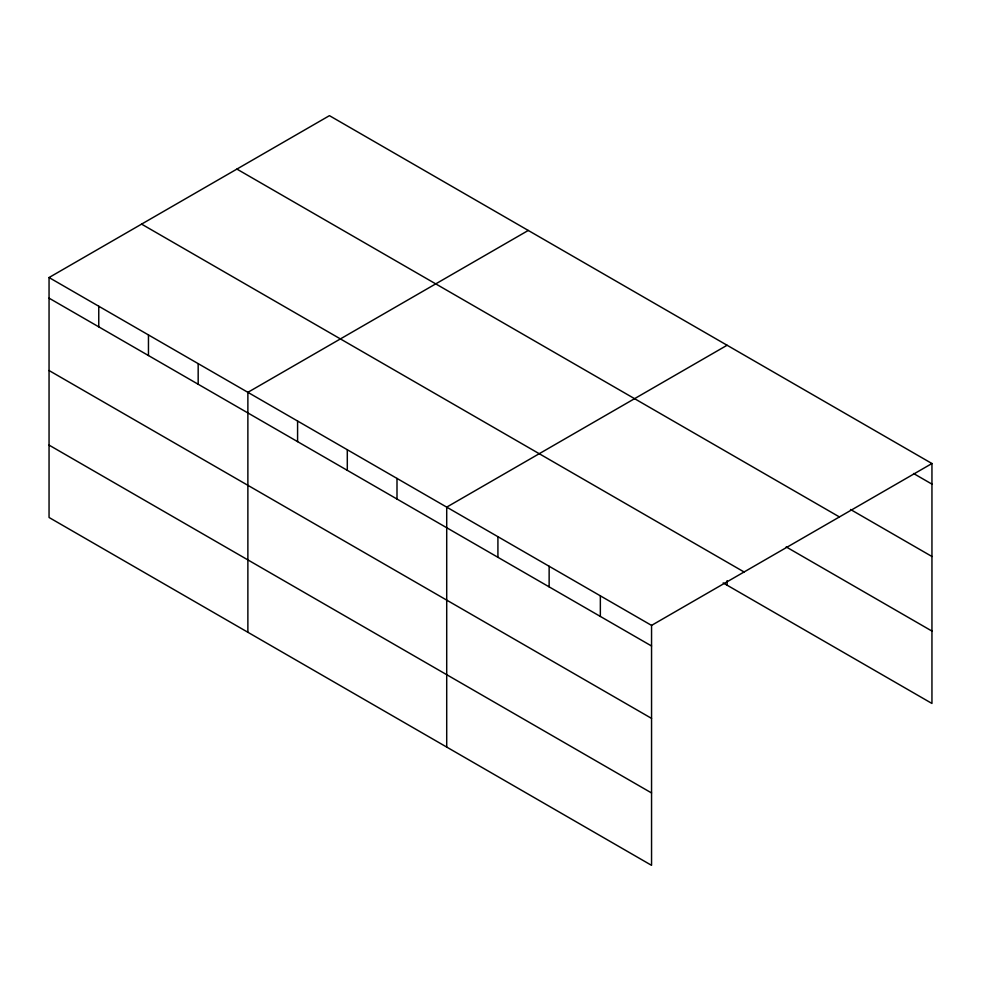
<?xml version="1.0" encoding="UTF-8"?>
<svg xmlns="http://www.w3.org/2000/svg" width="981" height="981" viewBox="0 0 981 981"><rect width="100%" height="100%" fill="white"/><g stroke="black" fill="none" stroke-linecap="round" stroke-linejoin="round"><path stroke-width="1.47" d="M651.556 718.386L651.556 625.4L49.05 277.537L49.05 517.478L651.556 865.34L651.556 718.386L49.05 370.524M723.169 582.922L931.95 703.463L931.95 463.523L329.444 115.66L49.05 277.537M528.269 230.449L247.874 392.339L247.874 632.279M727.093 345.251L446.711 507.128L446.711 747.068M651.556 625.4L931.95 463.523M913.569 473.504L931.95 484.124M850.539 509.495L931.95 556.497M236.911 169.088L839.417 516.938M786.186 546.92L931.95 631.077M141.583 224.122L744.088 571.984M49.05 298.15L651.556 646.001M49.05 445.104L651.556 792.955M727.093 580.666L727.093 585.191M600.347 595.835L600.347 616.436M549.139 566.258L549.139 586.871M497.919 536.693L497.919 557.294M396.998 478.434L396.998 499.035M347.299 449.727L347.299 470.34M297.586 421.033L297.586 441.634M198.174 363.632L198.174 384.245M148.462 334.938L148.462 355.539M98.762 306.244L98.762 326.845"/></g></svg>
